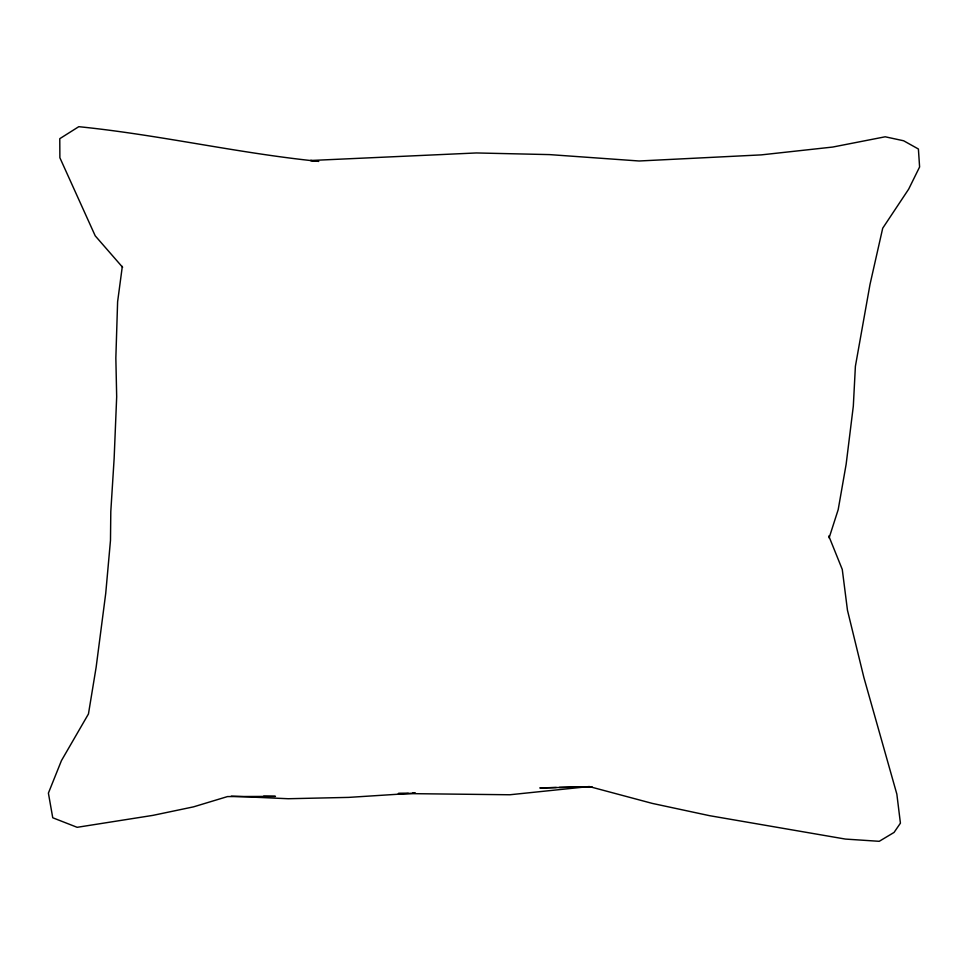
<?xml version="1.0" encoding="UTF-8"?>
<svg xmlns="http://www.w3.org/2000/svg" width="968" height="968" viewBox="0 0 968 968"><rect width="100%" height="100%" fill="white"/><g stroke="black" fill="none" stroke-linecap="round" stroke-linejoin="round"><path stroke-width="1.45" d="M122.319 266.406L117.612 301.738L115.845 358.051L116.68 396.735L114.139 458.469L110.8 511.552L110.485 540.35L105.73 593.372L96.122 667.339L88.451 713.96L61.444 760.618L48.4 793.119L52.744 817.766L77.15 827.313L152.908 815.371L193.503 806.864L227.492 796.579L275.469 796.386L263.623 796.18M829.104 537.918L838.191 509.64L846.141 464.253L853.316 406.149L855.397 366.267L870.002 284.447L882.707 228.218L908.662 189.159L919.6 166.98L918.402 149.012L903.628 140.771L885.2 136.79L832.722 147.051L761.296 154.88L639.122 160.99L549.521 154.602L476.401 152.956L310.51 160.506L318.75 161.378C238.237 153.307 159.236 134.782 78.783 126.687L59.774 138.678L59.883 157.748L95.215 235.829L122.633 267.313M556.31 787.48L539.854 787.952L592.005 786.73L559.298 787.395M408.278 793.276L398.332 793.494L509.821 794.764L589.209 786.536L652.311 803.404L709.532 815.673L845.415 839.075L879.234 841.313L894.057 832.432L900.421 823.163L896.852 794.159L863.892 677.54L847.46 610.227L842.269 569.438L828.789 535.994M412.549 793.179L415.393 793.119L348.722 797.39L288.222 798.733L231.267 796.156"/></g></svg>
